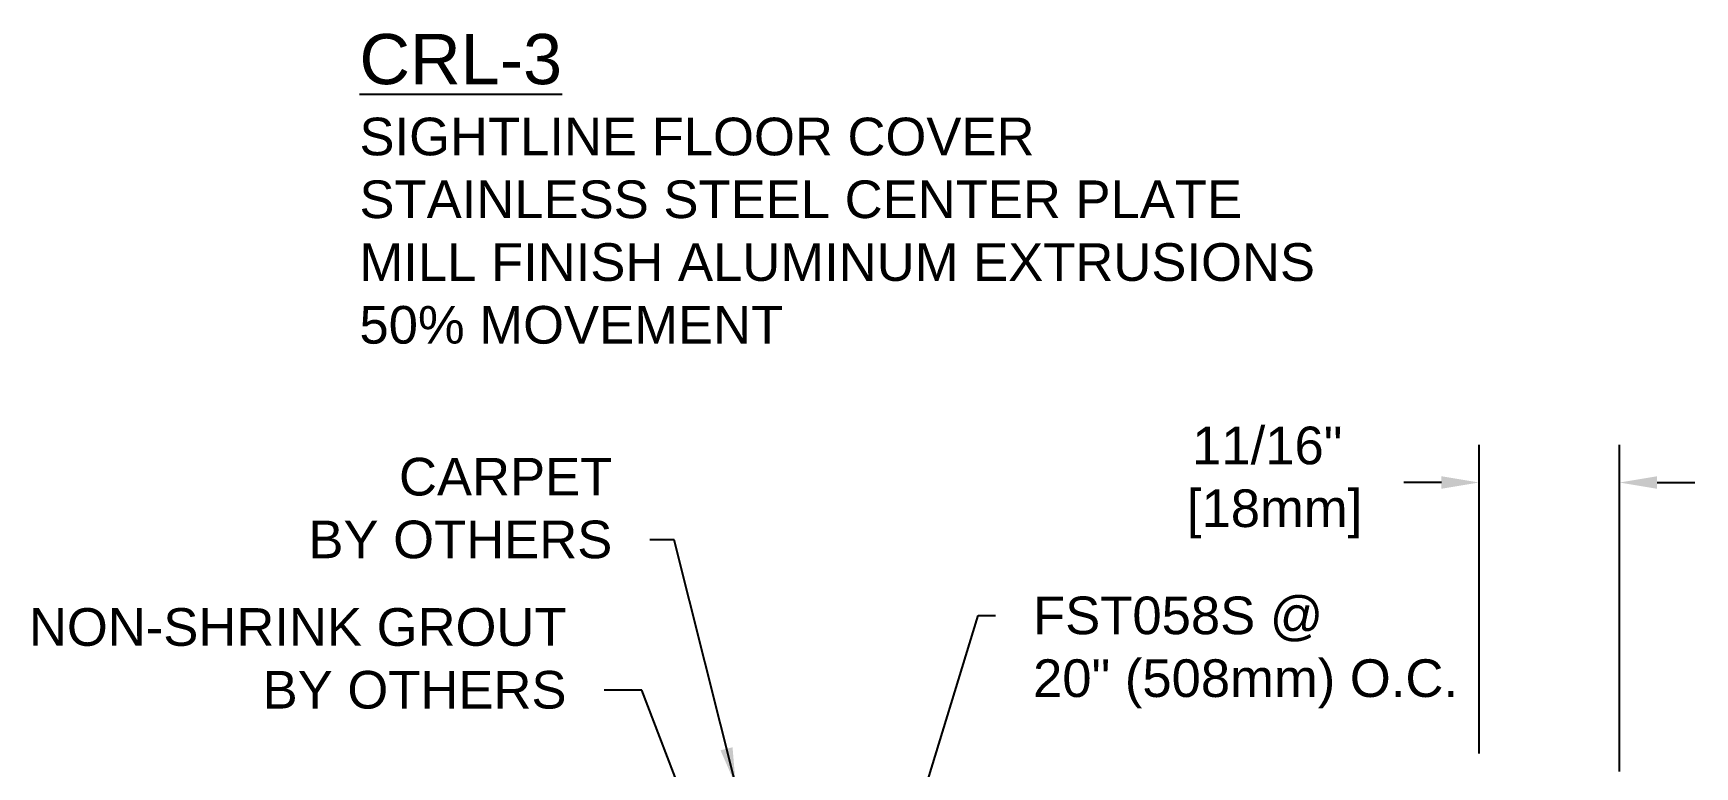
# Model space of a CAD drawing. Header units: inches. Extents: x -4 to 31.4, y -4.3 to 4.6.
# Drawn here: x -3.97 to 4.31, y 0.98 to 4.63 of the extents above; entities that cross this region are included whole.
import ezdxf

# ---------------------------------------------------------------- set-up
doc = ezdxf.new("R2010")
doc.units = ezdxf.units.IN
doc.header["$MEASUREMENT"] = 0
doc.layers.add('Dimensions', color=3, linetype='Continuous')
doc.layers.add('Text', color=2, linetype='Continuous')
doc.styles.add('Arial', font='arial.ttf')
doc.dimstyles.new('Arial', dxfattribs={"dimtxt": 0.1875, "dimasz": 0.1875, "dimexe": 0.1875, "dimexo": 0.1875, "dimgap": 0.1875, "dimtad": 0, "dimtih": 1, "dimtoh": 1, "dimdec": 4, "dimzin": 0, "dimdsep": 46, "dimlunit": 4, "dimtxsty": 'Arial', "dimcen": 0.09, "dimadec": 0, "dimazin": 0, "dimtfac": 1, "dimtdec": 4, "dimtofl": 0, "dimtmove": 0, "dimatfit": 3, "dimfxl": 0, "dimfrac": 2, "dimtolj": 1, "dimtzin": 0, "dimarcsym": 0})

# ---------------------------------------------------------------- blocks, each defined once
blk = doc.blocks.new('*D7')
at = {"layer": 'Defpoints', "color": 0}
for p in [(3.9315, 2.3966), (3.2322, 0.859), (3.9315, 0.7707)]:
    blk.add_point(p, dxfattribs=at)
at = {"layer": 'Dimensions', "color": 0, "lineweight": -2}
for p, q in [((3.2322, 1.0465), (3.2322, 2.5841)), ((3.9315, 0.9582), (3.9315, 2.5841)), ((3.0447, 2.3966), (2.8572, 2.3966)), ((4.119, 2.3966), (4.3065, 2.3966))]:
    blk.add_line(p, q, dxfattribs=at)
at = {"layer": 'Dimensions', "color": 0}
for points in [[(3.0447, 2.4279), (3.0447, 2.3654), (3.2322, 2.3966)], [(4.119, 2.4279), (4.119, 2.3654), (3.9315, 2.3966)]]:
    blk.add_solid(points, dxfattribs=at)
at = {"layer": 'Dimensions', "color": 0, "insert": (2.1777, 2.3966), "char_height": 0.1875, "attachment_point": 5, "style": 'Arial'}
blk.add_mtext('\\A1;11/16"\\P [18mm]', dxfattribs=at)

msp = doc.modelspace()

# ---------------------------------------------------------------- texts
at = {"layer": 'Text', "insert": (-2.343161, 4.630083), "char_height": 0.25, "width": 5.25, "attachment_point": 1, "style": 'Arial'}
msp.add_mtext('{\\LCRL-3\\P\\H0.75x;\\lSIGHTLINE FLOOR COVER\\PSTAINLESS STEEL CENTER PLATE\\PMILL FINISH ALUMINUM EXTRUSIONS\\P50% MOVEMENT}', dxfattribs=at)
at = {"layer": 'Text', "char_height": 0.1875, "style": 'Arial'}
for s, insert, attachment_point in [('\\A1;CARPET\\PBY OTHERS', (-1.083883, 2.016798), 9), ('FST058S @\\P20" (508mm) O.C.', (1.011367, 1.828709), 1), ('NON-SHRINK GROUT\\PBY OTHERS', (-1.311842, 1.268289), 9)]:
    msp.add_mtext(s, dxfattribs=dict(at, insert=insert, attachment_point=attachment_point))

# ---------------------------------------------------------------- dimensions: what is measured, and where the dimension line sits
at = {"layer": 'Dimensions'}
dim = msp.add_linear_dim(base=(3.93147, 2.396623), p1=(3.232249, 0.859038), p2=(3.93147, 0.770656), dimstyle='Arial', override={"dimpost": '\\X'}, dxfattribs=at)
dim.commit()
dim.dimension.update_dxf_attribs({"geometry": '*D7', "text_midpoint": (2.177722, 2.396623), "dimtype": 160})

# ---------------------------------------------------------------- leaders
at = {"layer": 'Text', "annotation_type": 0, "has_hookline": 1}
for points, hookline_direction, text_width in [([(-0.469385, 0.888863), (-0.776479, 2.110548), (-0.896383, 2.110548)], 1, 1.480815), ([(0.415168, 0.679038), (0.737651, 1.734959), (0.823867, 1.734959)], 0, 2.085778), ([(-0.59967, 0.480572), (-0.936842, 1.362039), (-1.124342, 1.362039)], 1, 2.65237)]:
    msp.add_leader(points, dimstyle='Arial', override={"dimgap": 0.1875, "dimtad": 0}, dxfattribs=dict(at, hookline_direction=hookline_direction, text_width=text_width))

doc.saveas('drawing.dxf')
